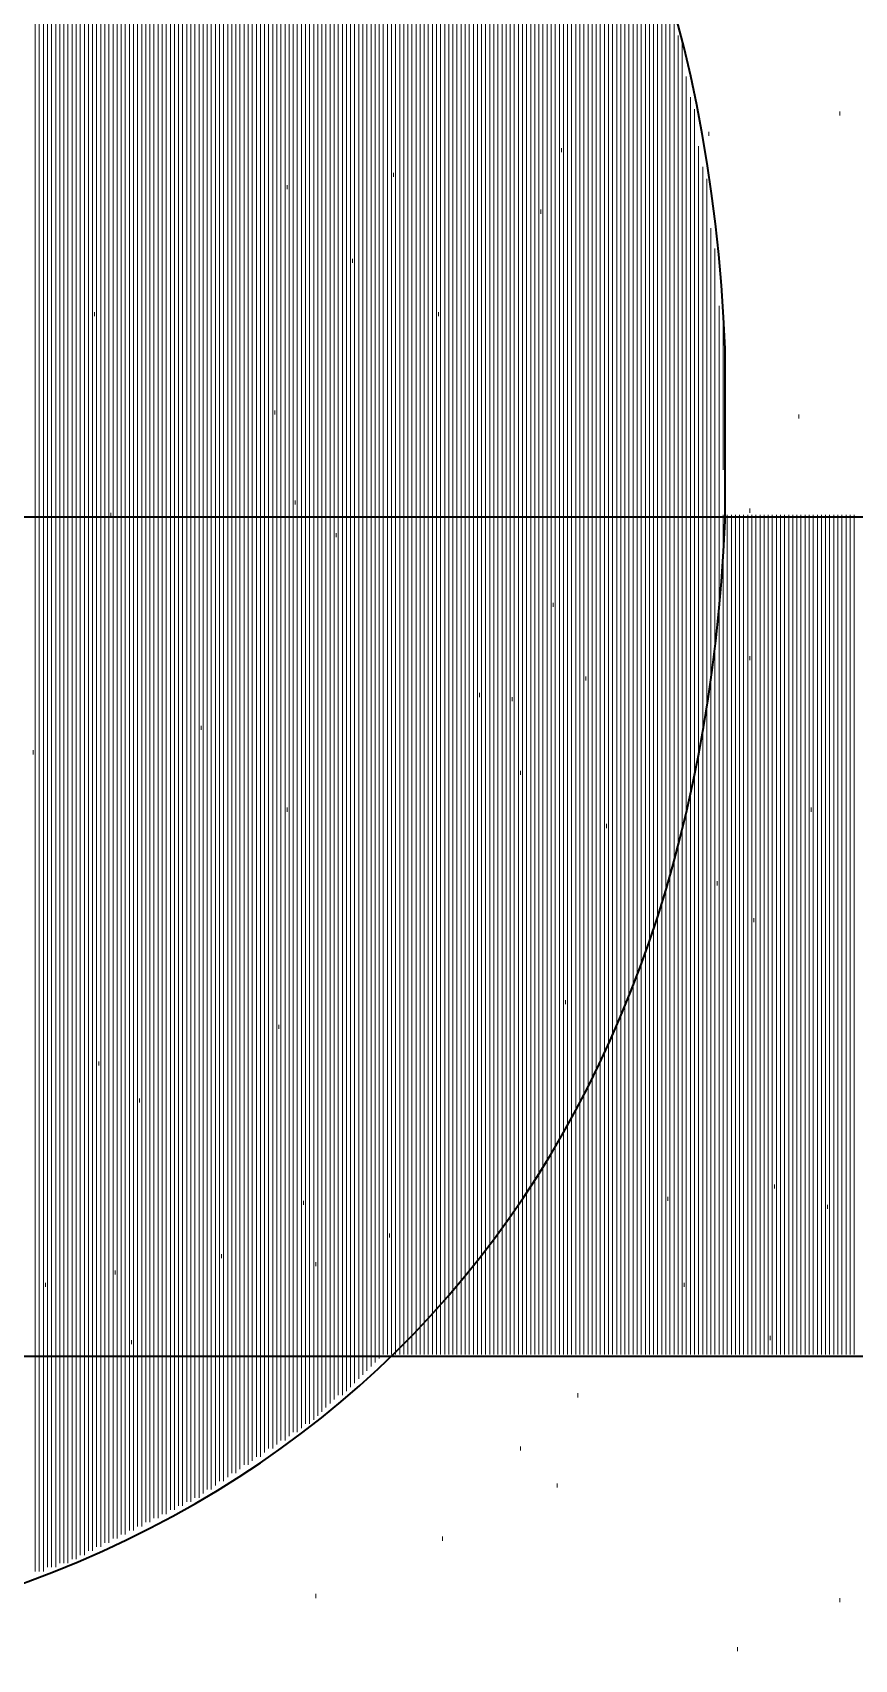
# Model space of a CAD drawing. Header units: inches. Extents: x 5 to 516, y -193 to 129.
# Drawn here: x 53.375 to 54.044, y -51.653 to -50.329 of the extents above; entities that cross this region are included whole.
import ezdxf

# ---------------------------------------------------------------- set-up
doc = ezdxf.new("R2010")
doc.units = ezdxf.units.IN
doc.header["$MEASUREMENT"] = 0
doc.layers.add('PDF4_Geometry', color=7, linetype='Continuous')

msp = doc.modelspace()

# ---------------------------------------------------------------- linework, layer by layer
at = {"layer": 'PDF4_Geometry', "lineweight": 15}
for points in [[(53.3770843, -51.5813106), (53.3770843, -49.7313105), (53.3770843, -51.5813106)], [(53.3804209, -51.5813106), (53.3804209, -49.7313105), (53.3804209, -51.5813106)], [(53.3837507, -51.5813106), (53.3837507, -49.7313105), (53.3837507, -51.5813106)], [(53.3870873, -51.5779808), (53.3870873, -49.7346473), (53.3870873, -51.5779808)], [(53.3904171, -51.5779808), (53.3904171, -49.7346473), (53.3904171, -51.5779808)], [(53.3937537, -51.5779808), (53.3937537, -49.7379807), (53.3937537, -51.5779808)], [(53.3970835, -51.574651), (53.3970835, -49.7379841), (53.3970835, -51.574651)], [(53.4004201, -51.574651), (53.4004201, -49.7379841), (53.4004201, -51.574651)], [(53.4037499, -51.574651), (53.4037499, -49.7413175), (53.4037499, -51.574651)], [(53.4070865, -51.5713144), (53.4070865, -49.7413143), (53.4070865, -51.5713144)], [(53.4104163, -51.5713144), (53.4104163, -49.7446475), (53.4104163, -51.5713144)], [(53.4137529, -51.5679778), (53.4137529, -49.7446443), (53.4137529, -51.5679778)], [(53.4170827, -51.5679778), (53.4170827, -49.7479777), (53.4170827, -51.5679778)], [(53.4204193, -51.564648), (53.4204193, -49.7479811), (53.4204193, -51.564648)], [(53.4237559, -51.564648), (53.4237559, -49.7513145), (53.4237559, -51.564648)], [(53.4270857, -51.5613182), (53.4270857, -49.7513179), (53.4270857, -51.5613182)], [(53.4304155, -51.5613182), (53.4304155, -49.7546513), (53.4304155, -51.5613182)], [(53.4337521, -51.5579816), (53.4337521, -49.7546481), (53.4337521, -51.5579816)], [(53.4370886, -51.5579816), (53.4370886, -49.7579813), (53.4370886, -51.5579816)], [(53.4404185, -51.554645), (53.4404185, -49.7579782), (53.4404185, -51.554645)], [(53.4437483, -51.554645), (53.4437483, -49.7613116), (53.4437483, -51.554645)], [(53.4470849, -51.5513152), (53.4470849, -49.761315), (53.4470849, -51.5513152)], [(53.4504214, -51.5513152), (53.4504214, -49.7646484), (53.4504214, -51.5513152)], [(53.4537512, -51.5479786), (53.4537512, -49.7646452), (53.4537512, -51.5479786)], [(53.4570878, -51.5479786), (53.4570878, -49.7679784), (53.4570878, -51.5479786)], [(53.4604176, -51.5446488), (53.4604176, -49.767982), (53.4604176, -51.5446488)], [(53.4637542, -51.5446488), (53.4637542, -49.7713153), (53.4637542, -51.5446488)], [(53.467084, -51.5413122), (53.467084, -49.771312), (53.467084, -51.5413122)], [(53.4704206, -51.5413122), (53.4704206, -49.7746454), (53.4704206, -51.5413122)], [(53.4737504, -51.5379824), (53.4737504, -49.7746489), (53.4737504, -51.5379824)], [(53.477087, -51.5379824), (53.477087, -49.7779822), (53.477087, -51.5379824)], [(53.4804168, -51.5346458), (53.4804168, -49.7779789), (53.4804168, -51.5346458)], [(53.4837534, -51.5346458), (53.4837534, -49.7813124), (53.4837534, -51.5346458)], [(53.4870832, -51.531316), (53.4870832, -49.7813158), (53.4870832, -51.531316)], [(53.4904198, -51.531316), (53.4904198, -49.7846491), (53.4904198, -51.531316)], [(53.4937496, -51.5279794), (53.4937496, -49.784646), (53.4937496, -51.5279794)], [(53.4970862, -51.5279794), (53.4970862, -49.7879793), (53.4970862, -51.5279794)], [(53.500416, -51.5246496), (53.500416, -49.7879828), (53.500416, -51.5246496)], [(53.5037526, -51.5246496), (53.5037526, -49.7913161), (53.5037526, -51.5246496)], [(53.5070892, -51.521313), (53.5070892, -49.7913129), (53.5070892, -51.521313)], [(53.510419, -51.521313), (53.510419, -49.7946462), (53.510419, -51.521313)], [(53.5137488, -51.5179832), (53.5137488, -49.7979831), (53.5137488, -51.5179832)], [(53.5170854, -51.5146466), (53.5170854, -49.7979798), (53.5170854, -51.5146466)], [(53.520422, -51.5146466), (53.520422, -49.8013131), (53.520422, -51.5146466)], [(53.5237518, -51.5113168), (53.5237518, -49.8013166), (53.5237518, -51.5113168)], [(53.5270816, -51.5079802), (53.5270816, -49.8046467), (53.5270816, -51.5079802)], [(53.5304182, -51.5079802), (53.5304182, -49.8079801), (53.5304182, -51.5079802)], [(53.5337548, -51.5046504), (53.5337548, -49.8079835), (53.5337548, -51.5046504)], [(53.5370846, -51.5013138), (53.5370846, -49.8113137), (53.5370846, -51.5013138)], [(53.5404212, -51.5013138), (53.5404212, -49.8113137), (53.5404212, -51.5013138)], [(53.543751, -51.4979772), (53.543751, -49.8146438), (53.543751, -51.4979772)], [(53.5470876, -51.4946474), (53.5470876, -49.8179806), (53.5470876, -51.4946474)], [(53.5504174, -51.4946474), (53.5504174, -49.8179806), (53.5504174, -51.4946474)], [(53.553754, -51.4913176), (53.553754, -49.8213175), (53.553754, -51.4913176)], [(53.5570838, -51.487981), (53.5570838, -49.8213142), (53.5570838, -51.487981)], [(53.5604204, -51.487981), (53.5604204, -49.8246475), (53.5604204, -51.487981)], [(53.5637502, -51.4846444), (53.5637502, -49.8279776), (53.5637502, -51.4846444)], [(53.5670868, -51.4813146), (53.5670868, -49.8313144), (53.5670868, -51.4813146)], [(53.5704166, -51.4813146), (53.5704166, -49.8313144), (53.5704166, -51.4813146)], [(53.5737532, -51.4779848), (53.5737532, -49.8346514), (53.5737532, -51.4779848)], [(53.577083, -51.4746482), (53.577083, -49.8379815), (53.577083, -51.4746482)], [(53.5804196, -51.4746482), (53.5804196, -49.8413148), (53.5804196, -51.4746482)], [(53.5837494, -51.4713116), (53.5837494, -49.8413115), (53.5837494, -51.4713116)], [(53.5870859, -51.4679818), (53.5870859, -49.8446484), (53.5870859, -51.4679818)], [(53.5904225, -51.4679818), (53.5904225, -49.8479817), (53.5904225, -51.4679818)], [(53.5937523, -51.4646452), (53.5937523, -49.8513117), (53.5937523, -51.4646452)], [(53.5970822, -51.4613154), (53.5970822, -49.8546486), (53.5970822, -51.4613154)], [(53.6004187, -51.4613154), (53.6004187, -49.8546486), (53.6004187, -51.4613154)], [(53.6037553, -51.4579789), (53.6037553, -49.8579788), (53.6037553, -51.4579789)], [(53.6070851, -51.454649), (53.6070851, -49.8613156), (53.6070851, -51.454649)], [(53.6104149, -51.4513125), (53.6104149, -49.8646457), (53.6104149, -51.4513125)], [(53.6137515, -51.4479826), (53.6137515, -49.8679825), (53.6137515, -51.4479826)], [(53.6170881, -51.4446461), (53.6170881, -49.8713126), (53.6170881, -51.4446461)], [(53.6204179, -51.4413163), (53.6204179, -49.8713161), (53.6204179, -51.4413163)], [(53.6237545, -51.4379797), (53.6237545, -49.8746463), (53.6237545, -51.4379797)], [(53.6270843, -51.4379797), (53.6270843, -49.8779795), (53.6270843, -51.4379797)], [(53.6304209, -51.4346499), (53.6304209, -49.8813165), (53.6304209, -51.4346499)], [(53.6337507, -51.4313133), (53.6337507, -49.8846465), (53.6337507, -51.4313133)], [(53.6370873, -51.4279835), (53.6370873, -49.8879834), (53.6370873, -51.4279835)], [(53.6404171, -51.4246469), (53.6404171, -49.8913134), (53.6404171, -51.4246469)], [(53.6437537, -51.4213171), (53.6437537, -49.8913169), (53.6437537, -51.4213171)], [(53.6470835, -51.4179805), (53.6470835, -49.894647), (53.6470835, -51.4179805)], [(53.6504201, -51.4146439), (53.6504201, -49.8979772), (53.6504201, -51.4146439)], [(53.6537499, -51.4113141), (53.6537499, -49.901314), (53.6537499, -51.4113141)], [(53.6570865, -51.4079843), (53.6570865, -49.9046509), (53.6570865, -51.4079843)], [(53.6604163, -51.4046477), (53.6604163, -49.9079808), (53.6604163, -51.4046477)], [(53.6637529, -51.4013111), (53.6637529, -49.911311), (53.6637529, -51.4013111)], [(53.6670827, -51.3979813), (53.6670827, -49.9146478), (53.6670827, -51.3979813)], [(53.6704193, -51.3979813), (53.6704193, -49.9179812), (53.6704193, -51.3979813)], [(53.6737559, -51.3946515), (53.6737559, -49.921318), (53.6737559, -51.3946515)], [(53.6770857, -51.3913149), (53.6770857, -49.9246481), (53.6770857, -51.3913149)], [(53.6804155, -51.3879783), (53.6804155, -49.9279781), (53.6804155, -51.3879783)], [(53.6837521, -51.3846485), (53.6837521, -49.931315), (53.6837521, -51.3846485)], [(53.6870887, -51.3813119), (53.6870887, -49.9346451), (53.6870887, -51.3813119)], [(53.6904185, -51.3779821), (53.6904185, -49.937982), (53.6904185, -51.3779821)], [(53.6937483, -51.3746455), (53.6937483, -49.9379787), (53.6937483, -51.3746455)], [(53.6970849, -51.3713157), (53.6970849, -49.9446489), (53.6970849, -51.3713157)], [(53.7004215, -51.3679791), (53.7004215, -49.9479791), (53.7004215, -51.3679791)], [(53.7037513, -51.3613127), (53.7037513, -49.9513127), (53.7037513, -51.3613127)], [(53.7070879, -51.3579829), (53.7070879, -49.9579827), (53.7070879, -51.3579829)], [(53.7104177, -51.3546463), (53.7104177, -49.9613129), (53.7104177, -51.3546463)], [(53.7137543, -51.3513165), (53.7137543, -49.9646498), (53.7137543, -51.3513165)], [(53.7170841, -51.3479799), (53.7170841, -49.9679798), (53.7170841, -51.3479799)], [(53.7204206, -51.3446501), (53.7204206, -49.9713167), (53.7204206, -51.3446501)], [(53.7237505, -51.3379837), (53.7237505, -49.9746502), (53.7237505, -51.3379837)], [(53.727087, -51.3346471), (53.727087, -49.9813136), (53.727087, -51.3346471)], [(53.7304169, -51.3346471), (53.7304169, -49.9846471), (53.7304169, -51.3346471)], [(53.7337534, -51.3279807), (53.7337534, -49.9846473), (53.7337534, -51.3279807)], [(53.7370832, -51.3213143), (53.7370832, -49.9913142), (53.7370832, -51.3213143)], [(53.7404198, -51.3179778), (53.7404198, -49.9979776), (53.7404198, -51.3179778)], [(53.7437496, -51.3146479), (53.7437496, -50.0013146), (53.7437496, -51.3146479)], [(53.7470862, -51.3079816), (53.7470862, -50.0046482), (53.7470862, -51.3079816)], [(53.750416, -51.304645), (53.750416, -50.0079782), (53.750416, -51.304645)], [(53.7537526, -51.3013152), (53.7537526, -50.0146484), (53.7537526, -51.3013152)], [(53.7570892, -51.2946488), (53.7570892, -50.017982), (53.7570892, -51.2946488)], [(53.760419, -51.2946488), (53.760419, -50.0213153), (53.760419, -51.2946488)], [(53.7637488, -51.2879824), (53.7637488, -50.0246489), (53.7637488, -51.2879824)], [(53.7670854, -51.281316), (53.7670854, -50.0313159), (53.7670854, -51.281316)], [(53.770422, -51.2779794), (53.770422, -50.0313126), (53.770422, -51.2779794)], [(53.7737518, -51.271313), (53.7737518, -50.0413129), (53.7737518, -51.271313)], [(53.7770816, -51.2679832), (53.7770816, -50.0479831), (53.7770816, -51.2679832)], [(53.7804182, -51.2613168), (53.7804182, -50.0513166), (53.7804182, -51.2613168)], [(53.7837548, -51.2579802), (53.7837548, -50.0579801), (53.7837548, -51.2579802)], [(53.7870846, -51.2513138), (53.7870846, -50.064647), (53.7870846, -51.2513138)], [(53.7904212, -51.2513138), (53.7904212, -50.0713137), (53.7904212, -51.2513138)], [(53.793751, -51.2413176), (53.793751, -50.0746508), (53.793751, -51.2413176)], [(53.7970876, -51.237981), (53.7970876, -50.0813142), (53.7970876, -51.237981)], [(53.8004174, -51.2313146), (53.8004174, -50.0846479), (53.8004174, -51.2313146)], [(53.803754, -51.2246482), (53.803754, -50.0946481), (53.803754, -51.2246482)], [(53.8070838, -51.2179818), (53.8070838, -50.1013151), (53.8070838, -51.2179818)], [(53.8104204, -51.2146452), (53.8104204, -50.1046451), (53.8104204, -51.2146452)], [(53.8137502, -51.2079788), (53.8137502, -50.1113121), (53.8137502, -51.2079788)], [(53.8170868, -51.204649), (53.8170868, -50.1179823), (53.8170868, -51.204649)], [(53.8204166, -51.194646), (53.8204166, -50.124646), (53.8204166, -51.194646)], [(53.8237532, -51.1879796), (53.8237532, -50.1279796), (53.8237532, -51.1879796)], [(53.827083, -51.1813132), (53.827083, -50.1346465), (53.827083, -51.1813132)], [(53.8304196, -51.171317), (53.8304196, -50.1379836), (53.8304196, -51.171317)], [(53.8337494, -51.1646439), (53.8337494, -50.1479772), (53.8337494, -51.1646439)], [(53.837086, -51.1579843), (53.837086, -50.1546509), (53.837086, -51.1579843)], [(53.8404226, -51.1546477), (53.8404226, -50.1613143), (53.8404226, -51.1546477)], [(53.8437524, -51.1446515), (53.8437524, -50.1679847), (53.8437524, -51.1446515)], [(53.8470822, -51.1346485), (53.8470822, -50.1746483), (53.8470822, -51.1346485)], [(53.8504188, -51.1279821), (53.8504188, -50.1813153), (53.8504188, -51.1279821)], [(53.8537553, -51.1179791), (53.8537553, -50.1846457), (53.8537553, -51.1179791)], [(53.8570852, -51.1113127), (53.8570852, -50.1979792), (53.8570852, -51.1113127)], [(53.860415, -51.1046463), (53.860415, -50.2079796), (53.860415, -51.1046463)], [(53.8637516, -51.0913135), (53.8637516, -50.2179801), (53.8637516, -51.0913135)], [(53.8670881, -51.0846471), (53.8670881, -50.2279804), (53.8670881, -51.0846471)], [(53.8704179, -51.0746509), (53.8704179, -50.2313175), (53.8704179, -51.0746509)], [(53.8737545, -51.0646479), (53.8737545, -50.2479812), (53.8737545, -51.0646479)], [(53.8770843, -51.0579815), (53.8770843, -50.2546481), (53.8770843, -51.0579815)], [(53.8804209, -51.0513151), (53.8804209, -50.2646484), (53.8804209, -51.0513151)], [(53.8837507, -51.0379823), (53.8837507, -50.2746489), (53.8837507, -51.0379823)], [(53.8870873, -51.0246496), (53.8870873, -50.2813162), (53.8870873, -51.0246496)], [(53.8904171, -51.0146466), (53.8904171, -50.2879798), (53.8904171, -51.0146466)], [(53.8937537, -51.0013138), (53.8937537, -50.3046471), (53.8937537, -51.0013138)], [(53.8970835, -50.9979772), (53.8970835, -50.3179771), (53.8970835, -50.9979772)], [(53.9004201, -50.9746482), (53.9004201, -50.3313148), (53.9004201, -50.9746482)], [(53.9037499, -50.9613154), (53.9037499, -50.337982), (53.9037499, -50.9613154)], [(53.9070865, -50.944646), (53.9070865, -50.364646), (53.9070865, -50.944646)], [(53.9104163, -50.9346498), (53.9104163, -50.3813164), (53.9104163, -50.9346498)], [(53.9137529, -50.9046476), (53.9137529, -50.3913143), (53.9137529, -50.9046476)], [(53.9170827, -50.8846485), (53.9170827, -50.4213151), (53.9170827, -50.8846485)], [(53.9204193, -50.8713157), (53.9204193, -50.4379823), (53.9204193, -50.8713157)], [(53.9237559, -50.8379837), (53.9237559, -50.4479837), (53.9237559, -50.8379837)], [(53.9270857, -50.8179777), (53.9270857, -50.4879777), (53.9270857, -50.8179777)], [(53.9304155, -50.8046449), (53.9304155, -50.5046449), (53.9304155, -50.8046449)], [(53.9337521, -50.7579802), (53.9337521, -50.5513135), (53.9337521, -50.7579802)], [(53.9370887, -50.6846498), (53.9370887, -50.5646498), (53.9370887, -50.6846498)], [(53.3770843, -51.4046477), (53.3770843, -50.7213143), (53.3770843, -51.4046477)], [(53.3804209, -51.4046477), (53.3804209, -50.7213143), (53.3804209, -51.4046477)], [(53.3837507, -51.4046477), (53.3837507, -50.7213143), (53.3837507, -51.4046477)], [(53.3870873, -51.4046477), (53.3870873, -50.7213143), (53.3870873, -51.4046477)], [(53.3904171, -51.4046477), (53.3904171, -50.7213143), (53.3904171, -51.4046477)], [(53.3937537, -51.4046477), (53.3937537, -50.7213143), (53.3937537, -51.4046477)], [(53.3970835, -51.4046477), (53.3970835, -50.7213143), (53.3970835, -51.4046477)], [(53.4004201, -51.4046477), (53.4004201, -50.7213143), (53.4004201, -51.4046477)], [(53.4037499, -51.4046477), (53.4037499, -50.7213143), (53.4037499, -51.4046477)], [(53.4070865, -51.4046477), (53.4070865, -50.7213143), (53.4070865, -51.4046477)], [(53.4104163, -51.4046477), (53.4104163, -50.7213143), (53.4104163, -51.4046477)], [(53.4137529, -51.4046477), (53.4137529, -50.7213143), (53.4137529, -51.4046477)], [(53.4170827, -51.4046477), (53.4170827, -50.7213143), (53.4170827, -51.4046477)], [(53.4204193, -51.4046477), (53.4204193, -50.7213143), (53.4204193, -51.4046477)], [(53.4237559, -51.4046477), (53.4237559, -50.7213143), (53.4237559, -51.4046477)], [(53.4270857, -51.4046477), (53.4270857, -50.7213143), (53.4270857, -51.4046477)], [(53.4304155, -51.4046477), (53.4304155, -50.7213143), (53.4304155, -51.4046477)], [(53.4337521, -51.4046477), (53.4337521, -50.7213143), (53.4337521, -51.4046477)], [(53.4370886, -51.4046477), (53.4370886, -50.7213143), (53.4370886, -51.4046477)], [(53.4404185, -51.4046477), (53.4404185, -50.7213143), (53.4404185, -51.4046477)], [(53.4437483, -51.4046477), (53.4437483, -50.7213143), (53.4437483, -51.4046477)], [(53.4470849, -51.4046477), (53.4470849, -50.7213143), (53.4470849, -51.4046477)], [(53.4504214, -51.4046477), (53.4504214, -50.7213143), (53.4504214, -51.4046477)], [(53.4537512, -51.4046477), (53.4537512, -50.7213143), (53.4537512, -51.4046477)], [(53.4570878, -51.4046477), (53.4570878, -50.7213143), (53.4570878, -51.4046477)], [(53.4604176, -51.4046477), (53.4604176, -50.7213143), (53.4604176, -51.4046477)], [(53.4637542, -51.4046477), (53.4637542, -50.7213143), (53.4637542, -51.4046477)], [(53.467084, -51.4046477), (53.467084, -50.7213143), (53.467084, -51.4046477)], [(53.4704206, -51.4046477), (53.4704206, -50.7213143), (53.4704206, -51.4046477)], [(53.4737504, -51.4046477), (53.4737504, -50.7213143), (53.4737504, -51.4046477)], [(53.477087, -51.4046477), (53.477087, -50.7213143), (53.477087, -51.4046477)], [(53.4804168, -51.4046477), (53.4804168, -50.7213143), (53.4804168, -51.4046477)], [(53.4837534, -51.4046477), (53.4837534, -50.7213143), (53.4837534, -51.4046477)], [(53.4870832, -51.4046477), (53.4870832, -50.7213143), (53.4870832, -51.4046477)], [(53.4904198, -51.4046477), (53.4904198, -50.7213143), (53.4904198, -51.4046477)], [(53.4937496, -51.4046477), (53.4937496, -50.7213143), (53.4937496, -51.4046477)], [(53.4970862, -51.4046477), (53.4970862, -50.7213143), (53.4970862, -51.4046477)], [(53.500416, -51.4046477), (53.500416, -50.7213143), (53.500416, -51.4046477)], [(53.5037526, -51.4046477), (53.5037526, -50.7213143), (53.5037526, -51.4046477)], [(53.5070892, -51.4046477), (53.5070892, -50.7213143), (53.5070892, -51.4046477)], [(53.510419, -51.4046477), (53.510419, -50.7213143), (53.510419, -51.4046477)], [(53.5137488, -51.4046477), (53.5137488, -50.7213143), (53.5137488, -51.4046477)], [(53.5170854, -51.4046477), (53.5170854, -50.7213143), (53.5170854, -51.4046477)], [(53.520422, -51.4046477), (53.520422, -50.7213143), (53.520422, -51.4046477)], [(53.5237518, -51.4046477), (53.5237518, -50.7213143), (53.5237518, -51.4046477)], [(53.5270816, -51.4046477), (53.5270816, -50.7213143), (53.5270816, -51.4046477)], [(53.5304182, -51.4046477), (53.5304182, -50.7213143), (53.5304182, -51.4046477)], [(53.5337548, -51.4046477), (53.5337548, -50.7213143), (53.5337548, -51.4046477)], [(53.5370846, -51.4046477), (53.5370846, -50.7213143), (53.5370846, -51.4046477)], [(53.5404212, -51.4046477), (53.5404212, -50.7213143), (53.5404212, -51.4046477)], [(53.543751, -51.4046477), (53.543751, -50.7213143), (53.543751, -51.4046477)], [(53.5470876, -51.4046477), (53.5470876, -50.7213143), (53.5470876, -51.4046477)], [(53.5504174, -51.4046477), (53.5504174, -50.7213143), (53.5504174, -51.4046477)], [(53.553754, -51.4046477), (53.553754, -50.7213143), (53.553754, -51.4046477)], [(53.5570838, -51.4046477), (53.5570838, -50.7213143), (53.5570838, -51.4046477)], [(53.5604204, -51.4046477), (53.5604204, -50.7213143), (53.5604204, -51.4046477)], [(53.5637502, -51.4046477), (53.5637502, -50.7213143), (53.5637502, -51.4046477)], [(53.5670868, -51.4046477), (53.5670868, -50.7213143), (53.5670868, -51.4046477)], [(53.5704166, -51.4046477), (53.5704166, -50.7213143), (53.5704166, -51.4046477)], [(53.5737532, -51.4046477), (53.5737532, -50.7213143), (53.5737532, -51.4046477)], [(53.577083, -51.4046477), (53.577083, -50.7213143), (53.577083, -51.4046477)], [(53.5804196, -51.4046477), (53.5804196, -50.7213143), (53.5804196, -51.4046477)], [(53.5837494, -51.4046477), (53.5837494, -50.7213143), (53.5837494, -51.4046477)], [(53.5870859, -51.4046477), (53.5870859, -50.7213143), (53.5870859, -51.4046477)], [(53.5904225, -51.4046477), (53.5904225, -50.7213143), (53.5904225, -51.4046477)], [(53.5937523, -51.4046477), (53.5937523, -50.7213143), (53.5937523, -51.4046477)], [(53.5970822, -51.4046477), (53.5970822, -50.7213143), (53.5970822, -51.4046477)], [(53.6004187, -51.4046477), (53.6004187, -50.7213143), (53.6004187, -51.4046477)], [(53.6037553, -51.4046477), (53.6037553, -50.7213143), (53.6037553, -51.4046477)], [(53.6070851, -51.4046477), (53.6070851, -50.7213143), (53.6070851, -51.4046477)], [(53.6104149, -51.4046477), (53.6104149, -50.7213143), (53.6104149, -51.4046477)], [(53.6137515, -51.4046477), (53.6137515, -50.7213143), (53.6137515, -51.4046477)], [(53.6170881, -51.4046477), (53.6170881, -50.7213143), (53.6170881, -51.4046477)], [(53.6204179, -51.4046477), (53.6204179, -50.7213143), (53.6204179, -51.4046477)], [(53.6237545, -51.4046477), (53.6237545, -50.7213143), (53.6237545, -51.4046477)], [(53.6270843, -51.4046477), (53.6270843, -50.7213143), (53.6270843, -51.4046477)], [(53.6304209, -51.4046477), (53.6304209, -50.7213143), (53.6304209, -51.4046477)], [(53.6337507, -51.4046477), (53.6337507, -50.7213143), (53.6337507, -51.4046477)], [(53.6370873, -51.4046477), (53.6370873, -50.7213143), (53.6370873, -51.4046477)], [(53.6404171, -51.4046477), (53.6404171, -50.7213143), (53.6404171, -51.4046477)], [(53.6437537, -51.4046477), (53.6437537, -50.7213143), (53.6437537, -51.4046477)], [(53.6470835, -51.4046477), (53.6470835, -50.7213143), (53.6470835, -51.4046477)], [(53.6504201, -51.4046477), (53.6504201, -50.7213143), (53.6504201, -51.4046477)], [(53.6537499, -51.4046477), (53.6537499, -50.7213143), (53.6537499, -51.4046477)], [(53.6570865, -51.4046477), (53.6570865, -50.7213143), (53.6570865, -51.4046477)], [(53.6604163, -51.4046477), (53.6604163, -50.7213143), (53.6604163, -51.4046477)], [(53.6637529, -51.4046477), (53.6637529, -50.7213143), (53.6637529, -51.4046477)], [(53.6670827, -51.4046477), (53.6670827, -50.7213143), (53.6670827, -51.4046477)], [(53.6704193, -51.4046477), (53.6704193, -50.7213143), (53.6704193, -51.4046477)], [(53.6737559, -51.4046477), (53.6737559, -50.7213143), (53.6737559, -51.4046477)], [(53.6770857, -51.4046477), (53.6770857, -50.7213143), (53.6770857, -51.4046477)], [(53.6804155, -51.4046477), (53.6804155, -50.7213143), (53.6804155, -51.4046477)], [(53.6837521, -51.4046477), (53.6837521, -50.7213143), (53.6837521, -51.4046477)], [(53.6870887, -51.4046477), (53.6870887, -50.7213143), (53.6870887, -51.4046477)], [(53.6904185, -51.4046477), (53.6904185, -50.7213143), (53.6904185, -51.4046477)], [(53.6937483, -51.4046477), (53.6937483, -50.7213143), (53.6937483, -51.4046477)], [(53.6970849, -51.4046477), (53.6970849, -50.7213143), (53.6970849, -51.4046477)], [(53.7004215, -51.4046477), (53.7004215, -50.7213143), (53.7004215, -51.4046477)], [(53.7037513, -51.4046477), (53.7037513, -50.7213143), (53.7037513, -51.4046477)], [(53.7070879, -51.4046477), (53.7070879, -50.7213143), (53.7070879, -51.4046477)], [(53.7104177, -51.4046477), (53.7104177, -50.7213143), (53.7104177, -51.4046477)], [(53.7137543, -51.4046477), (53.7137543, -50.7213143), (53.7137543, -51.4046477)], [(53.7170841, -51.4046477), (53.7170841, -50.7213143), (53.7170841, -51.4046477)], [(53.7204206, -51.4046477), (53.7204206, -50.7213143), (53.7204206, -51.4046477)], [(53.7237505, -51.4046477), (53.7237505, -50.7213143), (53.7237505, -51.4046477)], [(53.727087, -51.4046477), (53.727087, -50.7213143), (53.727087, -51.4046477)], [(53.7304169, -51.4046477), (53.7304169, -50.7213143), (53.7304169, -51.4046477)], [(53.7337534, -51.4046477), (53.7337534, -50.7213143), (53.7337534, -51.4046477)], [(53.7370832, -51.4046477), (53.7370832, -50.7213143), (53.7370832, -51.4046477)], [(53.7404198, -51.4046477), (53.7404198, -50.7213143), (53.7404198, -51.4046477)], [(53.7437496, -51.4046477), (53.7437496, -50.7213143), (53.7437496, -51.4046477)], [(53.7470862, -51.4046477), (53.7470862, -50.7213143), (53.7470862, -51.4046477)], [(53.750416, -51.4046477), (53.750416, -50.7213143), (53.750416, -51.4046477)], [(53.7537526, -51.4046477), (53.7537526, -50.7213143), (53.7537526, -51.4046477)], [(53.7570892, -51.4046477), (53.7570892, -50.7213143), (53.7570892, -51.4046477)], [(53.760419, -51.4046477), (53.760419, -50.7213143), (53.760419, -51.4046477)], [(53.7637488, -51.4046477), (53.7637488, -50.7213143), (53.7637488, -51.4046477)], [(53.7670854, -51.4046477), (53.7670854, -50.7213143), (53.7670854, -51.4046477)], [(53.770422, -51.4046477), (53.770422, -50.7213143), (53.770422, -51.4046477)], [(53.7737518, -51.4046477), (53.7737518, -50.7213143), (53.7737518, -51.4046477)], [(53.7770816, -51.4046477), (53.7770816, -50.7213143), (53.7770816, -51.4046477)], [(53.7804182, -51.4046477), (53.7804182, -50.7213143), (53.7804182, -51.4046477)], [(53.7837548, -51.4046477), (53.7837548, -50.7213143), (53.7837548, -51.4046477)], [(53.7870846, -51.4046477), (53.7870846, -50.7213143), (53.7870846, -51.4046477)], [(53.7904212, -51.4046477), (53.7904212, -50.7213143), (53.7904212, -51.4046477)], [(53.793751, -51.4046477), (53.793751, -50.7213143), (53.793751, -51.4046477)], [(53.7970876, -51.4046477), (53.7970876, -50.7213143), (53.7970876, -51.4046477)], [(53.8004174, -51.4046477), (53.8004174, -50.7213143), (53.8004174, -51.4046477)], [(53.803754, -51.4046477), (53.803754, -50.7213143), (53.803754, -51.4046477)], [(53.8070838, -51.4046477), (53.8070838, -50.7213143), (53.8070838, -51.4046477)], [(53.8104204, -51.4046477), (53.8104204, -50.7213143), (53.8104204, -51.4046477)], [(53.8137502, -51.4046477), (53.8137502, -50.7213143), (53.8137502, -51.4046477)], [(53.8170868, -51.4046477), (53.8170868, -50.7213143), (53.8170868, -51.4046477)], [(53.8204166, -51.4046477), (53.8204166, -50.7213143), (53.8204166, -51.4046477)], [(53.8237532, -51.4046477), (53.8237532, -50.7213143), (53.8237532, -51.4046477)], [(53.827083, -51.4046477), (53.827083, -50.7213143), (53.827083, -51.4046477)], [(53.8304196, -51.4046477), (53.8304196, -50.7213143), (53.8304196, -51.4046477)], [(53.8337494, -51.4046477), (53.8337494, -50.7213143), (53.8337494, -51.4046477)], [(53.837086, -51.4046477), (53.837086, -50.7213143), (53.837086, -51.4046477)], [(53.8404226, -51.4046477), (53.8404226, -50.7213143), (53.8404226, -51.4046477)], [(53.8437524, -51.4046477), (53.8437524, -50.7213143), (53.8437524, -51.4046477)], [(53.8470822, -51.4046477), (53.8470822, -50.7213143), (53.8470822, -51.4046477)], [(53.8504188, -51.4046477), (53.8504188, -50.7213143), (53.8504188, -51.4046477)], [(53.8537553, -51.4046477), (53.8537553, -50.7213143), (53.8537553, -51.4046477)], [(53.8570852, -51.4046477), (53.8570852, -50.7213143), (53.8570852, -51.4046477)], [(53.860415, -51.4046477), (53.860415, -50.7213143), (53.860415, -51.4046477)], [(53.8637516, -51.4046477), (53.8637516, -50.7213143), (53.8637516, -51.4046477)], [(53.8670881, -51.4046477), (53.8670881, -50.7213143), (53.8670881, -51.4046477)], [(53.8704179, -51.4046477), (53.8704179, -50.7213143), (53.8704179, -51.4046477)], [(53.8737545, -51.4046477), (53.8737545, -50.7213143), (53.8737545, -51.4046477)], [(53.8770843, -51.4046477), (53.8770843, -50.7213143), (53.8770843, -51.4046477)], [(53.8804209, -51.4046477), (53.8804209, -50.7213143), (53.8804209, -51.4046477)], [(53.8837507, -51.4046477), (53.8837507, -50.7213143), (53.8837507, -51.4046477)], [(53.8870873, -51.4046477), (53.8870873, -50.7213143), (53.8870873, -51.4046477)], [(53.8904171, -51.4046477), (53.8904171, -50.7213143), (53.8904171, -51.4046477)], [(53.8937537, -51.4046477), (53.8937537, -50.7213143), (53.8937537, -51.4046477)], [(53.8970835, -51.4046477), (53.8970835, -50.7213143), (53.8970835, -51.4046477)], [(53.9004201, -51.4046477), (53.9004201, -50.7213143), (53.9004201, -51.4046477)], [(53.9037499, -51.4046477), (53.9037499, -50.7213143), (53.9037499, -51.4046477)], [(53.9070865, -51.4046477), (53.9070865, -50.7213143), (53.9070865, -51.4046477)], [(53.9104163, -51.4046477), (53.9104163, -50.7213143), (53.9104163, -51.4046477)], [(53.9137529, -51.4046477), (53.9137529, -50.7213143), (53.9137529, -51.4046477)], [(53.9170827, -51.4046477), (53.9170827, -50.7213143), (53.9170827, -51.4046477)], [(53.9204193, -51.4046477), (53.9204193, -50.7213143), (53.9204193, -51.4046477)], [(53.9237559, -51.4046477), (53.9237559, -50.7213143), (53.9237559, -51.4046477)], [(53.9270857, -51.4046477), (53.9270857, -50.7213143), (53.9270857, -51.4046477)], [(53.9304155, -51.4046477), (53.9304155, -50.7213143), (53.9304155, -51.4046477)], [(53.9337521, -51.4046477), (53.9337521, -50.7213143), (53.9337521, -51.4046477)], [(53.9370887, -51.4046477), (53.9370887, -50.7213143), (53.9370887, -51.4046477)], [(53.9404185, -51.4046477), (53.9404185, -50.7213143), (53.9404185, -51.4046477)], [(53.9437483, -51.4046477), (53.9437483, -50.7213143), (53.9437483, -51.4046477)], [(53.9470849, -51.4046477), (53.9470849, -50.7213143), (53.9470849, -51.4046477)], [(53.9504215, -51.4046477), (53.9504215, -50.7213143), (53.9504215, -51.4046477)], [(53.9537513, -51.4046477), (53.9537513, -50.7213143), (53.9537513, -51.4046477)], [(53.9570879, -51.4046477), (53.9570879, -50.7213143), (53.9570879, -51.4046477)], [(53.9604177, -51.4046477), (53.9604177, -50.7213143), (53.9604177, -51.4046477)], [(53.9637543, -51.4046477), (53.9637543, -50.7213143), (53.9637543, -51.4046477)], [(53.9670841, -51.4046477), (53.9670841, -50.7213143), (53.9670841, -51.4046477)], [(53.9704207, -51.4046477), (53.9704207, -50.7213143), (53.9704207, -51.4046477)], [(53.9737505, -51.4046477), (53.9737505, -50.7213143), (53.9737505, -51.4046477)], [(53.9770871, -51.4046477), (53.9770871, -50.7213143), (53.9770871, -51.4046477)], [(53.9804169, -51.4046477), (53.9804169, -50.7213143), (53.9804169, -51.4046477)], [(53.9837535, -51.4046477), (53.9837535, -50.7213143), (53.9837535, -51.4046477)], [(53.9870833, -51.4046477), (53.9870833, -50.7213143), (53.9870833, -51.4046477)], [(53.9904199, -51.4046477), (53.9904199, -50.7213143), (53.9904199, -51.4046477)], [(53.9937497, -51.4046477), (53.9937497, -50.7213143), (53.9937497, -51.4046477)], [(53.9970863, -51.4046477), (53.9970863, -50.7213143), (53.9970863, -51.4046477)], [(54.0004161, -51.4046477), (54.0004161, -50.7213143), (54.0004161, -51.4046477)], [(54.0037526, -51.4046477), (54.0037526, -50.7213143), (54.0037526, -51.4046477)], [(54.0070892, -51.4046477), (54.0070892, -50.7213143), (54.0070892, -51.4046477)], [(54.010419, -51.4046477), (54.010419, -50.7213143), (54.010419, -51.4046477)], [(54.0137489, -51.4046477), (54.0137489, -50.7213143), (54.0137489, -51.4046477)], [(54.0170854, -51.4046477), (54.0170854, -50.7213143), (54.0170854, -51.4046477)], [(54.020422, -51.4046477), (54.020422, -50.7213143), (54.020422, -51.4046477)], [(54.0237518, -51.4046477), (54.0237518, -50.7213143), (54.0237518, -51.4046477)], [(54.0270816, -51.4046477), (54.0270816, -50.7213143), (54.0270816, -51.4046477)], [(54.0304182, -51.4046477), (54.0304182, -50.7213143), (54.0304182, -51.4046477)], [(54.0337548, -51.4046477), (54.0337548, -50.7213143), (54.0337548, -51.4046477)], [(54.0370846, -51.4046477), (54.0370846, -50.7213143), (54.0370846, -51.4046477)], [(54.0404212, -51.4046477), (54.0404212, -50.7213143), (54.0404212, -51.4046477)], [(54.043751, -51.4046477), (54.043751, -50.7213143), (54.043751, -51.4046477)]]:
    msp.add_lwpolyline(points, close=True, dxfattribs=at)
for points in [[(54.0320866, -50.3963129), (54.0320866, -50.3929831)], [(53.9254174, -50.4129823), (53.9254174, -50.4096457)], [(53.8054155, -50.4263151), (53.8054155, -50.4229785)], [(53.668751, -50.4463143), (53.668751, -50.4429777)], [(53.5820879, -50.4563173), (53.5820879, -50.4529807)], [(53.7887529, -50.4763164), (53.7887529, -50.4729798)], [(53.635419, -50.5163148), (53.635419, -50.5129782)], [(53.4254174, -50.5596498), (53.4254174, -50.5563132)], [(53.7054196, -50.5596498), (53.7054196, -50.5563132)], [(53.5720848, -50.6396465), (53.5720848, -50.6363167)], [(53.9987546, -50.6429831), (53.9987546, -50.6396465)], [(53.5887542, -50.7129837), (53.5887542, -50.7096471)], [(53.4387502, -50.7229799), (53.4387502, -50.7196501)], [(53.9587494, -50.7196501), (53.9587494, -50.7163135)], [(53.6220862, -50.7396492), (53.6220862, -50.7363127)], [(53.7987491, -50.796317), (53.7987491, -50.7929804)], [(53.9587494, -50.8396452), (53.9587494, -50.8363154)], [(53.8254215, -50.8563146), (53.8254215, -50.852978)], [(53.7387515, -50.8696474), (53.7387515, -50.8663176)], [(53.7654171, -50.872984), (53.7654171, -50.8696474)], [(53.5120873, -50.896313), (53.5120873, -50.8929831)], [(53.375416, -50.9163121), (53.375416, -50.9129823)], [(53.7720835, -50.9329815), (53.7720835, -50.9296449)], [(53.5820879, -50.9629837), (53.5820879, -50.9596471)], [(54.0087508, -50.9629837), (54.0087508, -50.9596471)], [(53.8420841, -50.9763165), (53.8420841, -50.9729799)], [(53.9320838, -51.0229813), (53.9320838, -51.0196447)], [(53.962086, -51.0529834), (53.962086, -51.0496468)], [(53.8087521, -51.1196474), (53.8087521, -51.1163176)], [(53.5754215, -51.1396466), (53.5754215, -51.1363168)], [(53.4287539, -51.1696488), (53.4287539, -51.1663122)], [(53.462086, -51.1996509), (53.462086, -51.1963143)], [(53.9787554, -51.2696447), (53.9787554, -51.2663149)], [(53.5954206, -51.2829843), (53.5954206, -51.2796477)], [(53.8920854, -51.2796477), (53.8920854, -51.2763111)], [(54.0220836, -51.2863141), (54.0220836, -51.2829843)], [(53.6654212, -51.3096498), (53.6654212, -51.3063132)], [(53.5287499, -51.3263125), (53.5287499, -51.3229826)], [(53.4420867, -51.3396452), (53.4420867, -51.3363155)], [(53.6054169, -51.3329788), (53.6054169, -51.329649)], [(53.385419, -51.3496482), (53.385419, -51.3463116)], [(53.9054182, -51.3496482), (53.9054182, -51.3463116)], [(53.9754188, -51.3929832), (53.9754188, -51.3896466)], [(53.4554196, -51.396313), (53.4554196, -51.3929832)], [(53.8187551, -51.439648), (53.8187551, -51.4363114)], [(53.7720835, -51.4829829), (53.7720835, -51.4796464)], [(53.8020857, -51.5129783), (53.8020857, -51.5096485)], [(53.7087494, -51.5563133), (53.7087494, -51.5529835)], [(53.6054169, -51.602978), (53.6054169, -51.5996483)], [(54.0320866, -51.6063146), (54.0320866, -51.602978)], [(53.9487532, -51.646313), (53.9487532, -51.6429832)]]:
    msp.add_lwpolyline(points, dxfattribs=at)
at = {"layer": 'PDF4_Geometry', "lineweight": 35}
msp.add_lwpolyline([(53.9387499, -50.7263159), (53.9387499, -50.5863159)], dxfattribs=at)
msp.add_lwpolyline([(47.9154207, -51.4063133), (47.9154207, -50.7229799), (63.6520892, -50.7229799), (63.6520892, -51.4063133)], close=True, dxfattribs=at)
for points in [[(53.9387499, -50.5863159), (53.9164167, -50.0293714), (53.5742499, -49.6867048), (53.0154165, -49.6596492)], [(53.0720832, -51.6529827), (53.6115832, -51.6097049), (53.9157499, -51.2587049), (53.9387499, -50.7263159)]]:
    msp.add_open_spline(points, degree=3, dxfattribs=at)

doc.saveas('drawing.dxf')
